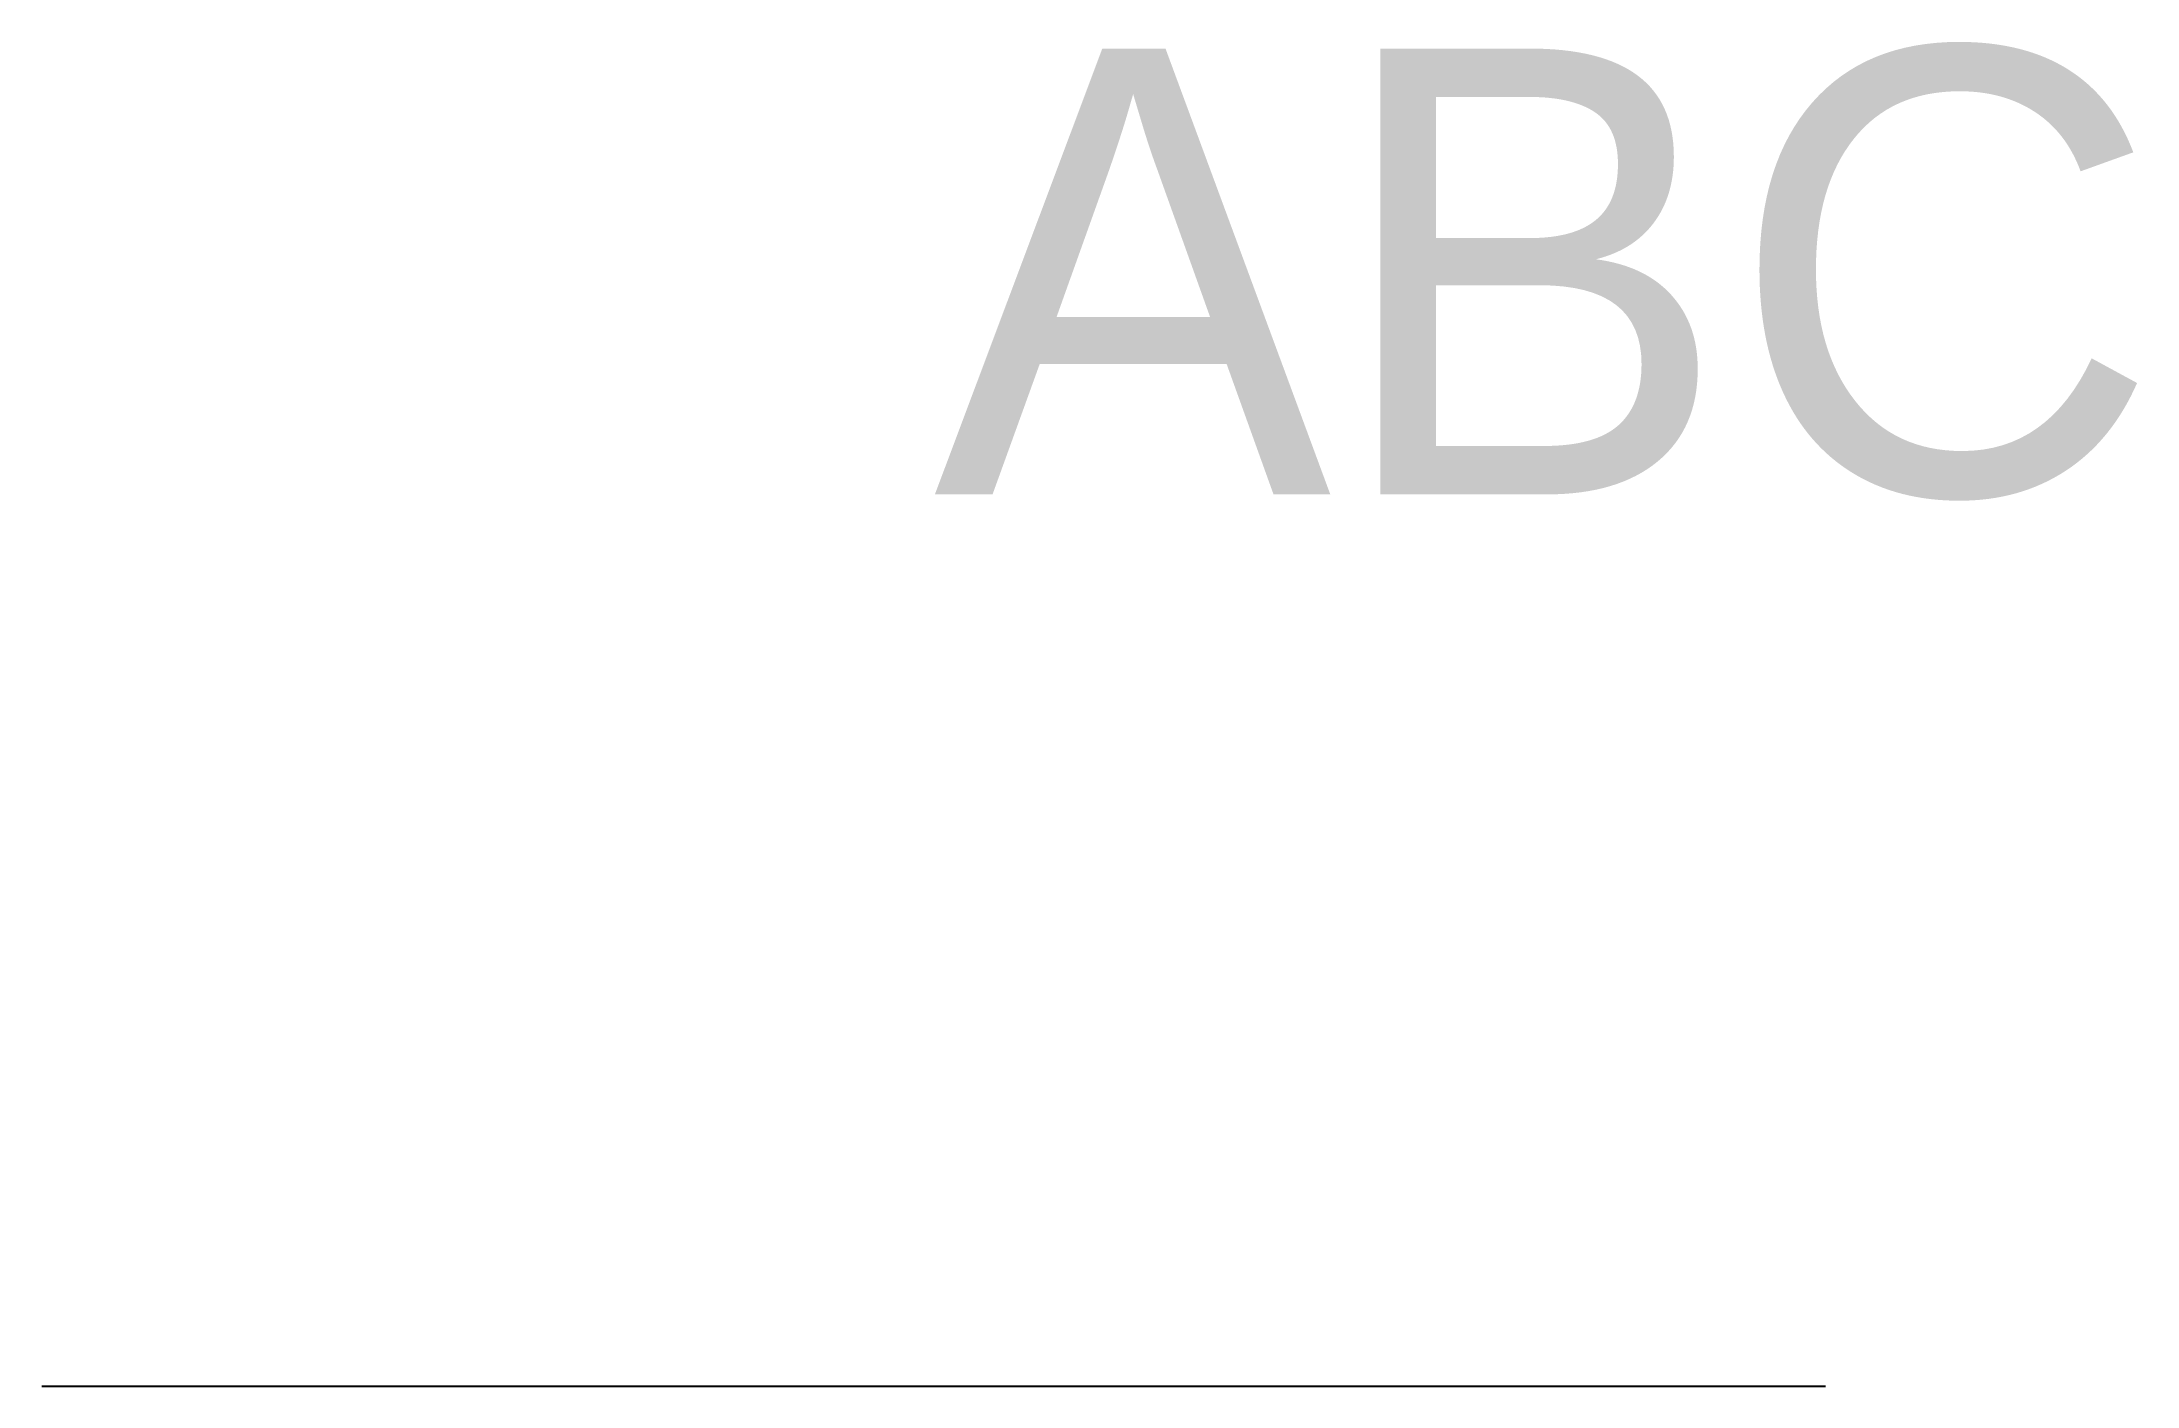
# Model space of a CAD drawing. Header units: inches. Extents: x 100 to 111.7, y 200 to 207.5.
import ezdxf

# ---------------------------------------------------------------- set-up
doc = ezdxf.new("R2010")
doc.units = ezdxf.units.IN
doc.header["$MEASUREMENT"] = 0
doc.layers.add('WALL', color=7, linetype='Continuous')

msp = doc.modelspace()

# ---------------------------------------------------------------- linework, layer by layer
at = {"layer": 'WALL', "color": 1}
msp.add_line((100, 200), (110, 200), dxfattribs=at)

# ---------------------------------------------------------------- texts
msp.add_text('ABC', height=2.5, dxfattribs=at).set_placement((105, 205))

doc.saveas('drawing.dxf')
